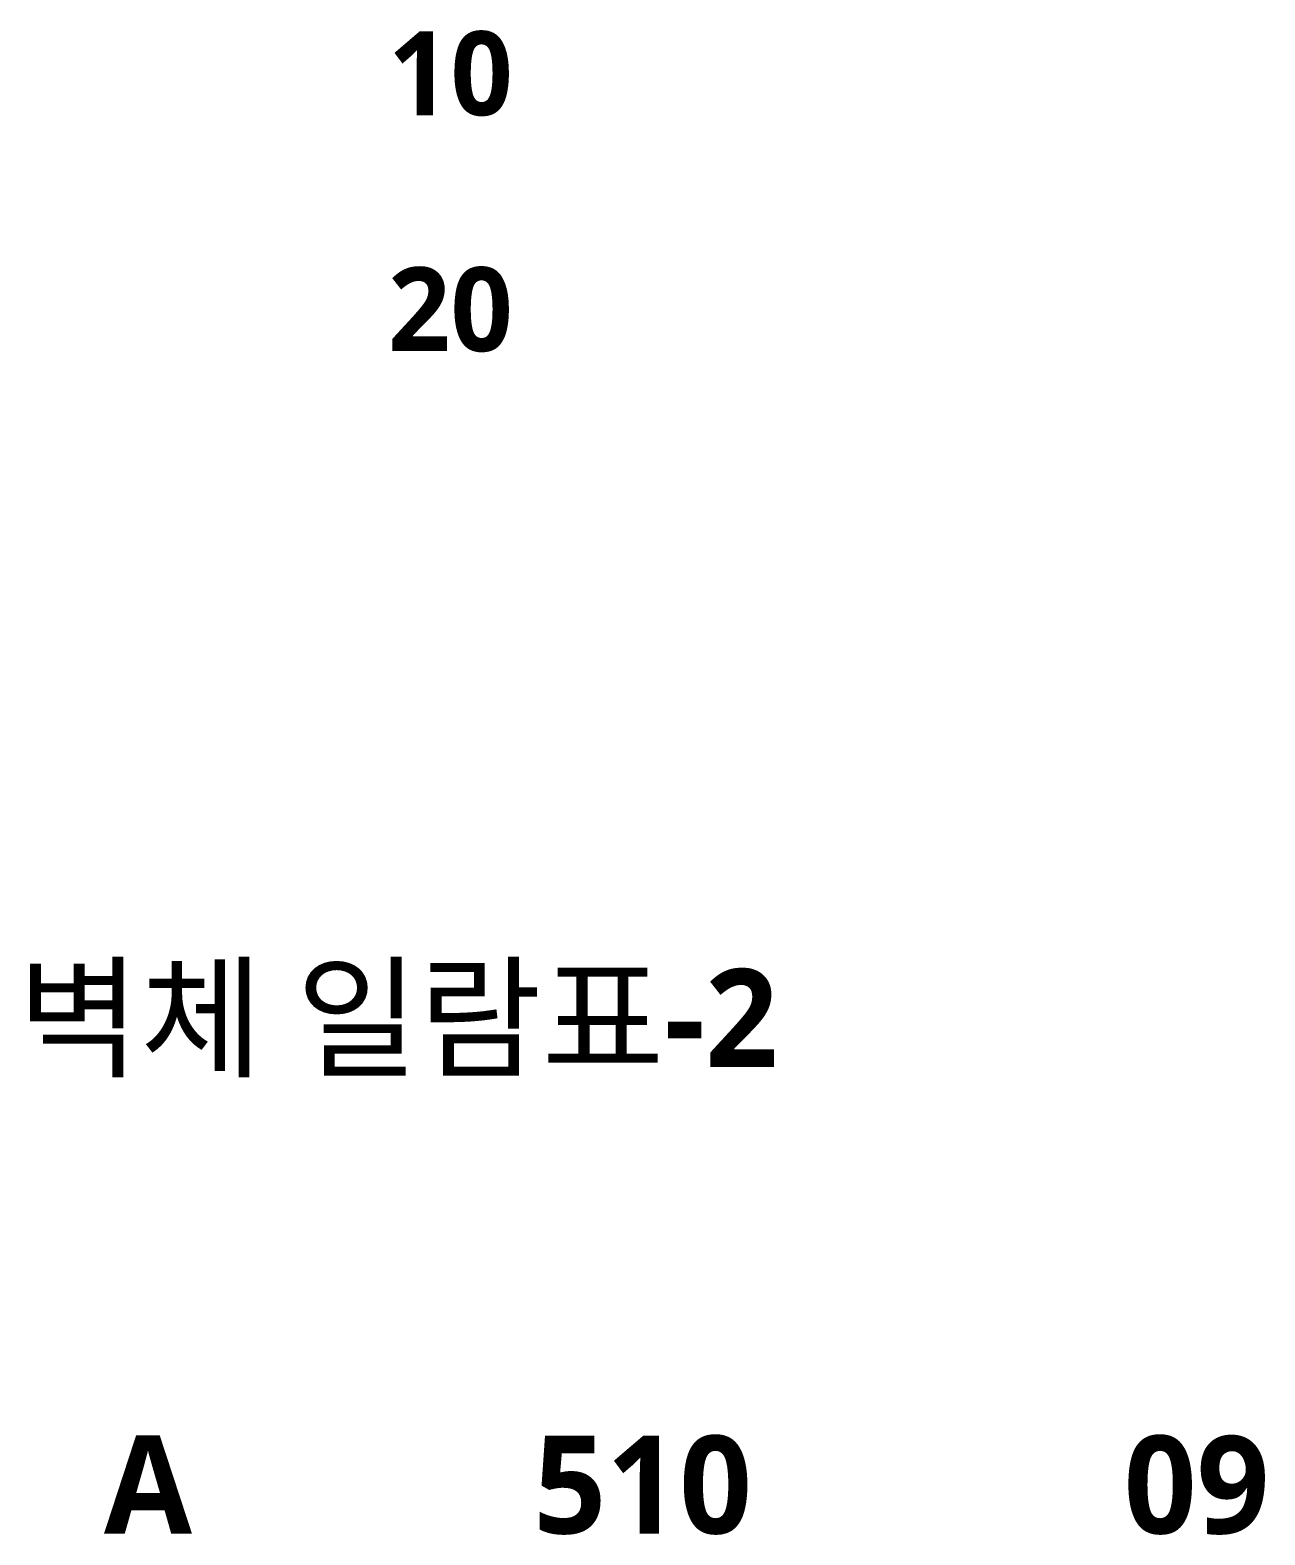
# Model space of a CAD drawing. Extents: x 200 to 24872, y 200 to 5740.
# Drawn here: x 16013 to 16455, y 253 to 792 of the extents above; entities that cross this region are included whole.
import ezdxf
from ezdxf.enums import TextEntityAlignment as Align

# ---------------------------------------------------------------- set-up
doc = ezdxf.new("R2010")
doc.units = 0
doc.header["$LTSCALE"] = 10
doc.header["$MEASUREMENT"] = 0
doc.layers.add('A-ANNO-TEXT1', color=7, linetype='CONTINUOUS')
doc.styles.add('2020음성 1차', font='NanumGothicBold.ttf')

msp = doc.modelspace()

# ---------------------------------------------------------------- texts
at = {"layer": 'A-ANNO-TEXT1', "style": '2020음성 1차'}
for s, p in [('10', (16163.17, 776.05)), ('20', (16163.17, 691.61))]:
    msp.add_text(s, height=30, dxfattribs=at).set_placement(p, align=Align.MIDDLE_CENTER)
at = {"layer": 'A-ANNO-TEXT1', "linetype": 'ByBlock', "style": '2020음성 1차'}
for s, p in [('벽체 일람표-2', (16144.32, 437.99)), ('A', (16054.9, 270.98)), ('510', (16232.01, 270.98)), ('09', (16430.23, 270.98))]:
    msp.add_text(s, height=35, dxfattribs=at).set_placement(p, align=Align.MIDDLE_CENTER)

doc.saveas('drawing.dxf')
